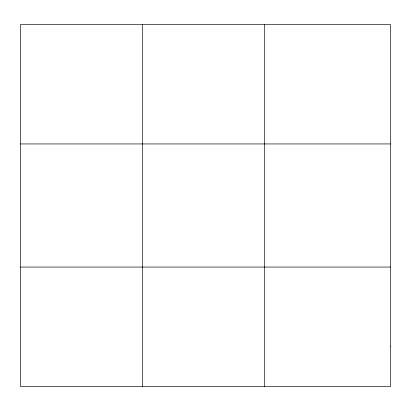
<?xml version="1.0" encoding="UTF-8"?>
<svg xmlns="http://www.w3.org/2000/svg" width="411" height="411" viewBox="0 0 411 411"><rect width="100%" height="100%" fill="white"/><g stroke="black" fill="none" stroke-linecap="round" stroke-linejoin="round"><path stroke-width="0.62" d="M142.617 24.455L142.617 386.546M264.684 24.455L264.684 386.546M20.55 143.942L390.45 143.942M20.55 267.058L390.45 267.058M390.45 346.714L390.45 386.546L20.55 386.546L20.55 24.455L390.45 24.455L390.45 346.714"/></g></svg>
